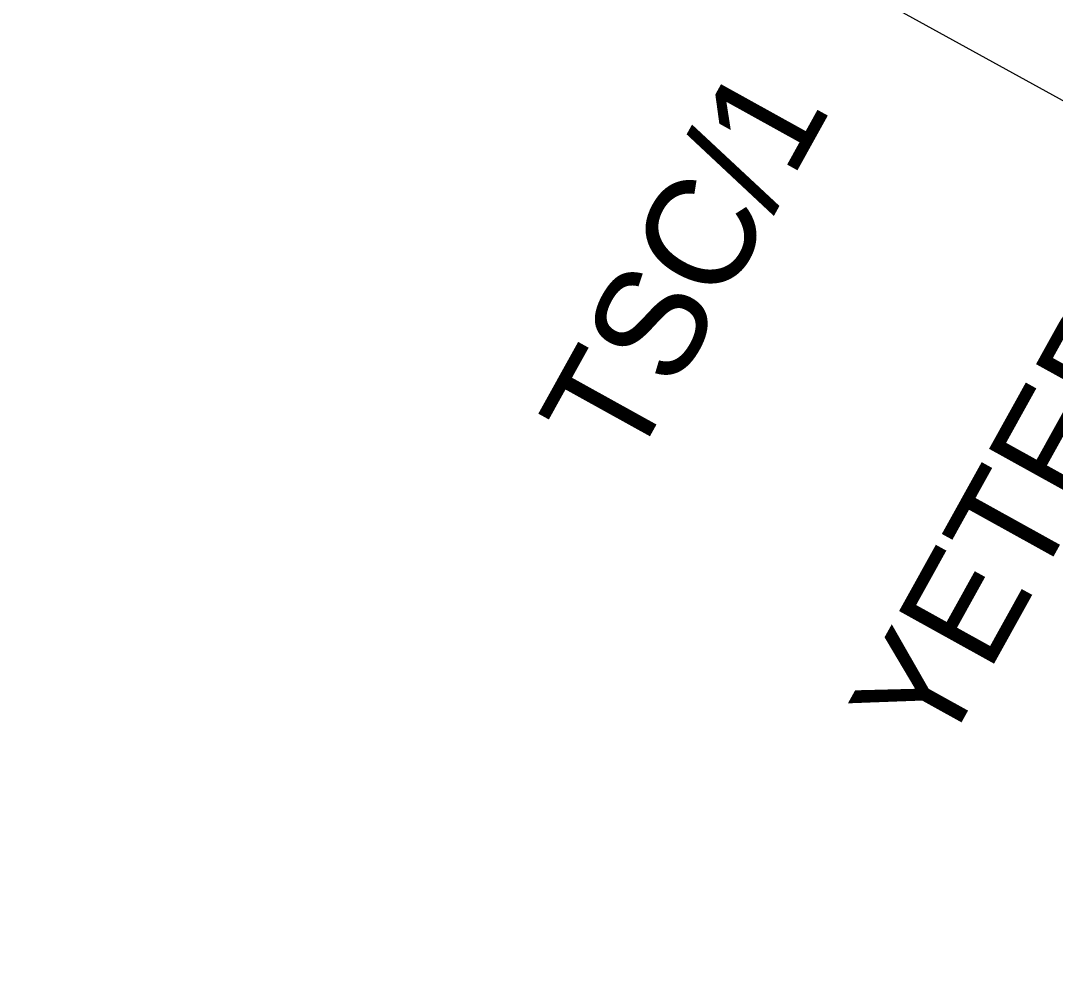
# Model space of a CAD drawing. Extents: x 421500 to 422711, y 436000 to 437000.
# Drawn here: x 421984.741 to 421988.171, y 436499.407 to 436502.523 of the extents above; entities that cross this region are included whole.
import ezdxf

# ---------------------------------------------------------------- set-up
doc = ezdxf.new("R2010")
doc.units = 0
doc.layers.add('716709-ExBase$0$LCCWalls', color=4, linetype='Continuous', lineweight=0)
for name, color, linetype in [('Pr-KerbEdge', 8, 'Continuous'), ('XREF UTC_716709_AJB_1b$0$du-UTCTEXT', 42, 'Continuous'), ('XREF UTC_716709_AJB_1b$0$du-YETEXT', 7, 'Continuous')]:
    doc.layers.add(name, color=color, linetype=linetype)
doc.styles.add('XREF UTC_716709_AJB_1b$0$Standard', font='txt')

msp = doc.modelspace()

# ---------------------------------------------------------------- linework, layer by layer
at = {"layer": '716709-ExBase$0$LCCWalls', "flags": 128}
msp.add_lwpolyline([(421997.5751, 436496.9498), (421990.6178, 436500.9247), (421982.8876, 436505.179), (421982.3442, 436504.2582), (421981.0964, 436502.2276)], dxfattribs=at)
msp.add_lwpolyline([(421997.5751, 436496.9498), (421990.6178, 436500.9247), (421982.8876, 436505.179), (421982.3442, 436504.2582), (421981.0964, 436502.2276)], dxfattribs=at)
at = {"layer": 'Pr-KerbEdge'}
msp.add_arc((422086.9238, 436454.9562), 118.125, 133.732121, 133.732121, dxfattribs=at)

# ---------------------------------------------------------------- texts
at = {"layer": 'XREF UTC_716709_AJB_1b$0$du-UTCTEXT', "style": 'XREF UTC_716709_AJB_1b$0$Standard'}
msp.add_text('TSC/1', height=0.36, rotation=61, dxfattribs=at).set_placement((421986.7667, 436501.0356))
at = {"layer": 'XREF UTC_716709_AJB_1b$0$du-YETEXT', "style": 'XREF UTC_716709_AJB_1b$0$Standard'}
msp.add_text('YETERM/1', height=0.36, rotation=61, dxfattribs=at).set_placement((421987.7931, 436500.0751))

doc.saveas('drawing.dxf')
